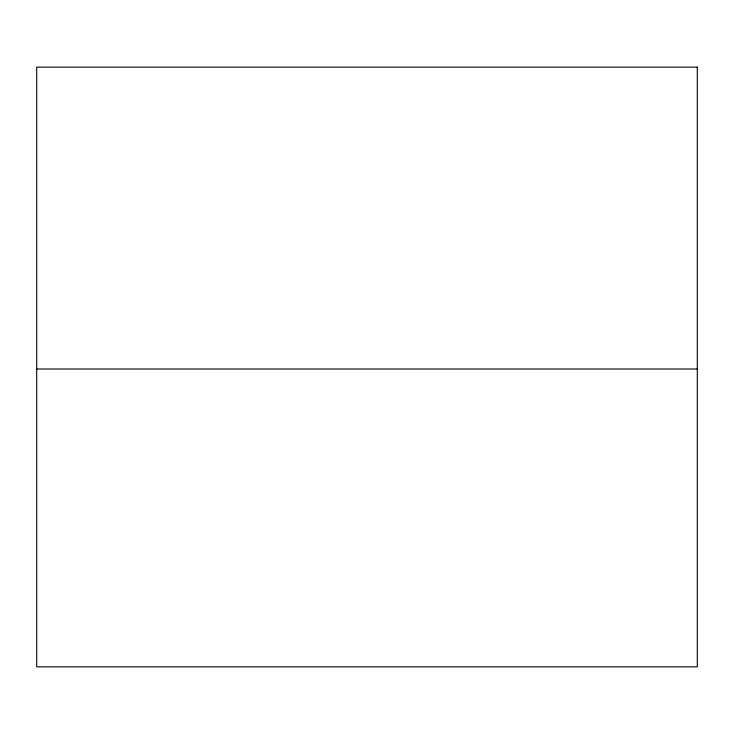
<?xml version="1.0" encoding="UTF-8"?>
<svg xmlns="http://www.w3.org/2000/svg" width="734" height="734" viewBox="0 0 734 734"><rect width="100%" height="100%" fill="white"/><g stroke="black" fill="none" stroke-linecap="round" stroke-linejoin="round"><path stroke-width="1.1" d="M36.7 369.018L697.3 369.018M697.3 67.143L36.7 67.143L36.7 666.857L697.3 666.857L697.3 67.143"/></g></svg>
